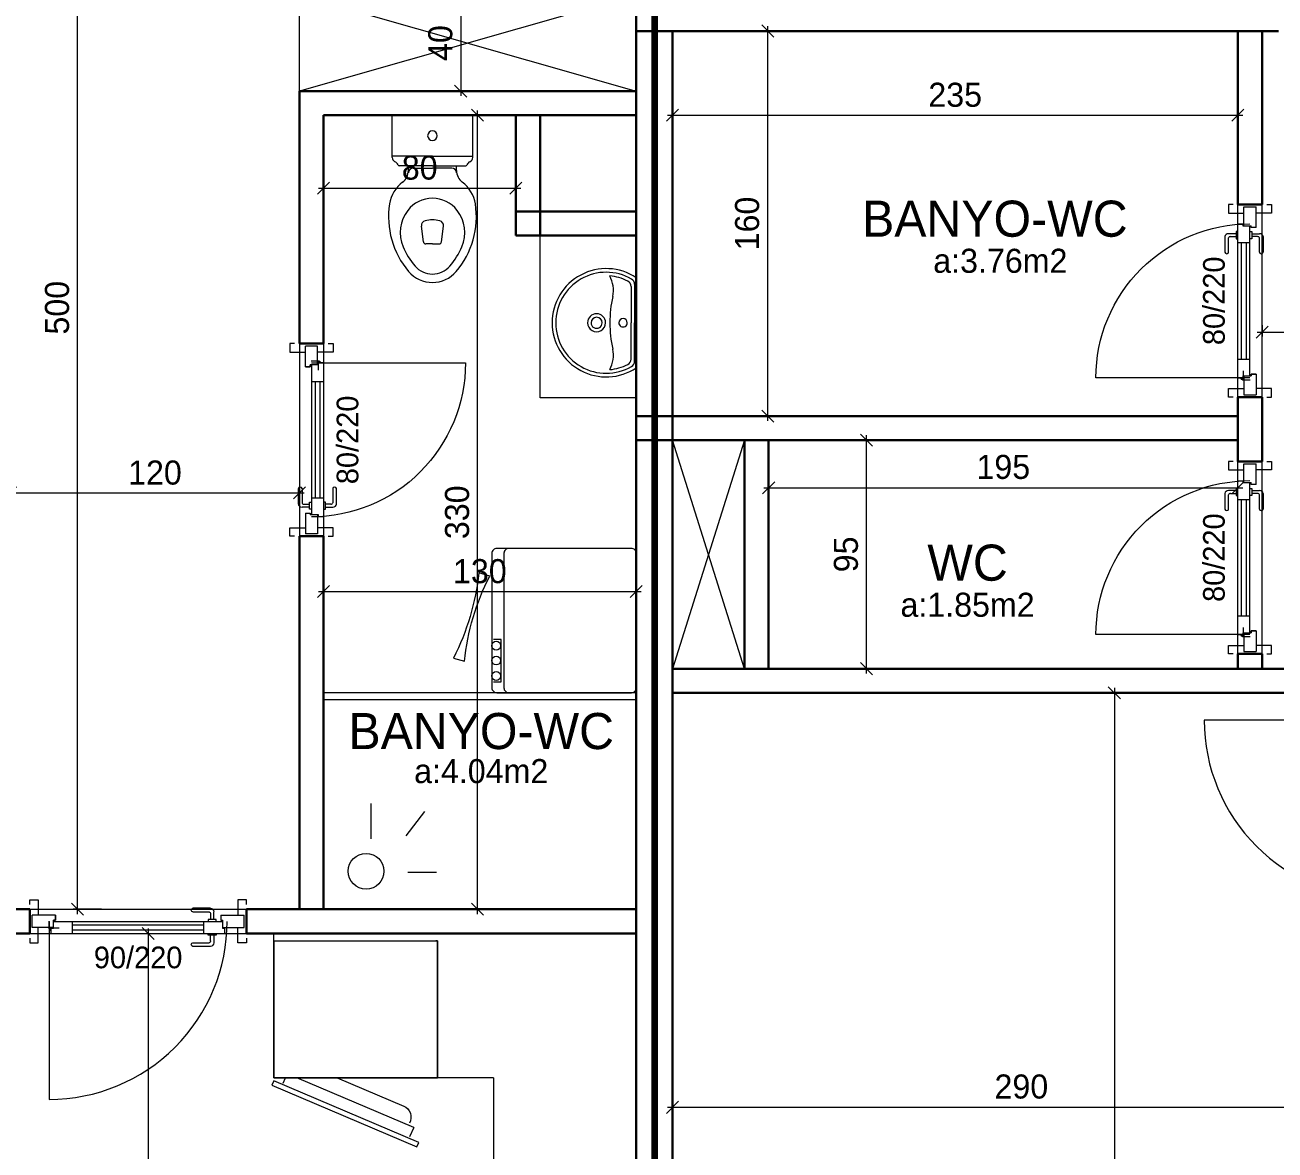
# Model space of a CAD drawing. Header units: centimetres. Extents: x 562865 to 1310255, y -148070 to 32737.
# Drawn here: x 614139 to 614658, y 17388 to 17856 of the extents above; entities that cross this region are included whole.
import ezdxf
from ezdxf.enums import TextEntityAlignment as Align

# ---------------------------------------------------------------- set-up
doc = ezdxf.new("R2010")
doc.units = ezdxf.units.CM
doc.header["$LTSCALE"] = 2.5
doc.layers.get('0').update_dxf_attribs({"color": 86})
for name, color, linetype in [('alan', 7, 'Continuous'), ('kapi-yazi', 7, 'Continuous'), ('mahal', 7, 'Continuous')]:
    doc.layers.add(name, color=color, linetype=linetype)
for name, color, linetype, lineweight in [('DUVAR', 4, 'Continuous', 30), ('duvar-kesim', 7, 'Continuous', 0), ('iç ölçü', 106, 'Continuous', 18), ('kapi', 9, 'Continuous', 0), ('kolon', 1, 'Continuous', 53)]:
    doc.layers.add(name, color=color, linetype=linetype, lineweight=lineweight)
doc.styles.add('PINAR', font='comic.ttf')
doc.dimstyles.new('TEMİZ ÖLÇÜ', dxfattribs={"dimtxt": 10, "dimasz": 5, "dimexe": 1.8, "dimexo": 0.625, "dimgap": 3, "dimtad": 1, "dimdec": 0, "dimrnd": 0.5, "dimzin": 1, "dimdsep": 46, "dimtxsty": 'PINAR', "dimblk": 'OBLIQUE', "dimcen": 0.9, "dimdle": 2, "dimclrd": 256, "dimclre": 256, "dimclrt": 7, "dimadec": 0, "dimazin": 0, "dimtfac": 1, "dimtdec": 0, "dimtofl": 0, "dimtmove": 2, "dimatfit": 2, "dimfxl": 10, "dimfxlon": 1, "dimlwd": -1, "dimlwe": -1, "dimarcsym": 0})

# ---------------------------------------------------------------- blocks, each defined once
blk = doc.blocks.new('_Oblique')
at = {"color": 0, "linetype": 'ByBlock', "lineweight": -2}
blk.add_line((-0.5, -0.5), (0.5, 0.5), dxfattribs=at)
blk = doc.blocks.new('*D1154')
at = {"layer": 'Defpoints', "color": 0}
for p in [(614179.23, 17478.01), (614184.49, 17090.3), (614190.31, 17090.3)]:
    blk.add_point(p, dxfattribs=at)
at = {"layer": 'iç ölçü'}
for p, q in [((614180.31, 17478.01), (614192.11, 17478.01)), ((614190.31, 17480.01), (614190.31, 17088.3)), ((614185.12, 17090.3), (614192.11, 17090.3))]:
    blk.add_line(p, q, dxfattribs=at)
at = {"layer": 'iç ölçü', "linetype": 'ByBlock', "xscale": 5, "yscale": 5, "zscale": 5}
for p, rotation in [((614190.31, 17478.01), 90), ((614190.31, 17090.3), 270)]:
    blk.add_blockref('_Oblique', p, dxfattribs=dict(at, rotation=rotation))
at = {"layer": 'iç ölçü', "color": 7, "insert": (614181.95, 17284.16), "char_height": 10, "attachment_point": 5, "rotation": 90, "style": 'PINAR'}
blk.add_mtext('388', dxfattribs=at)
blk = doc.blocks.new('*D1155')
at = {"layer": 'Defpoints', "color": 0}
for p in [(614253.11, 17772.78), (614133.11, 17672.78), (614253.11, 17661.05)]:
    blk.add_point(p, dxfattribs=at)
at = {"layer": 'iç ölçü'}
for p, q in [((614133.11, 17671.05), (614133.11, 17659.25)), ((614253.11, 17671.05), (614253.11, 17659.25)), ((614131.11, 17661.05), (614255.11, 17661.05))]:
    blk.add_line(p, q, dxfattribs=at)
at = {"layer": 'iç ölçü', "linetype": 'ByBlock', "xscale": 5, "yscale": 5, "zscale": 5, "rotation": 180}
blk.add_blockref('_Oblique', (614133.11, 17661.05), dxfattribs=at)
at = {"layer": 'iç ölçü', "linetype": 'ByBlock', "xscale": 5, "yscale": 5, "zscale": 5}
blk.add_blockref('_Oblique', (614253.11, 17661.05), dxfattribs=at)
at = {"layer": 'iç ölçü', "color": 7, "insert": (614193.11, 17669.45), "char_height": 10, "attachment_point": 5, "style": 'PINAR'}
blk.add_mtext('120', dxfattribs=at)
blk = doc.blocks.new('fm-door1')
at = {"linetype": 'Continuous'}
for p, q in [((0, 25), (0, -25)), ((100, 25), (0, 25)), ((79.7, 31.8), (79.7, -0.3)), ((84, 27.6), (127.8, 27.6)), ((90, 50), (910, 50)), ((90, 50), (90, 30)), ((100, 30), (90, 30)), ((100, 30), (100, -5)), ((100, 30), (100, -5)), ((100, 0), (900, 0)), ((190, 50), (190, 0)), ((810, 50), (810, 0)), ((910, 30), (900, 30)), ((900, 30), (900, -5)), ((900, 25), (1000, 25)), ((910, 50), (910, 30)), ((1000, 25), (1000, -25)), ((110, -25), (0, -25)), ((100, -5), (110, -5)), ((110, -5), (100, -5)), ((110, -5), (110, -25)), ((110, -25), (110, -5)), ((890, -25), (890, -5)), ((890, -5), (900, -5)), ((890, -25), (1000, -25))]:
    blk.add_line(p, q, dxfattribs=at)
at = {"color": 8, "linetype": 'Continuous'}
for p, q in [((190, 35), (810, 35)), ((190, 15), (810, 15))]:
    blk.add_line(p, q, dxfattribs=at)
at = {"linetype": 'Continuous'}
for points in [[(857.6, 58.1), (857.6, 88.9, 0.414214), (842.4, 104.1), (758.6, 104.1, 1), (758.6, 88.9), (834.8, 88.9, -0.414214), (842.4, 81.3), (842.4, 58.1)], [(857.6, -8.1), (857.6, -38.9, -0.414214), (842.4, -54.1), (758.6, -54.1, -1), (758.6, -38.9), (834.8, -38.9, 0.414214), (842.4, -31.3), (842.4, -8.1)]]:
    blk.add_lwpolyline(points, format="xyb", dxfattribs=at)
for points in [[(869, 50), (869, 58.1), (831, 58.1), (831, 50)], [(869, 0), (869, -8.1), (831, -8.1), (831, 0)]]:
    blk.add_lwpolyline(points, dxfattribs=at)
blk.add_circle((84, 31.8), 4.26, dxfattribs=at)
blk = doc.blocks.new('*D1158')
at = {"layer": 'Defpoints', "color": 0}
for p in [(614314.74, 17818.01), (614327.1, 17818.01), (614314.74, 17488.01)]:
    blk.add_point(p, dxfattribs=at)
at = {"layer": 'iç ölçü'}
for p, q in [((614317.1, 17818.01), (614328.9, 17818.01)), ((614327.1, 17486.01), (614327.1, 17820.01)), ((614317.1, 17488.01), (614328.9, 17488.01))]:
    blk.add_line(p, q, dxfattribs=at)
at = {"layer": 'iç ölçü', "linetype": 'ByBlock', "xscale": 5, "yscale": 5, "zscale": 5}
for p, rotation in [((614327.1, 17818.01), 90), ((614327.1, 17488.01), 270)]:
    blk.add_blockref('_Oblique', p, dxfattribs=dict(at, rotation=rotation))
at = {"layer": 'iç ölçü', "color": 7, "insert": (614318.69, 17653.01), "char_height": 10, "attachment_point": 5, "rotation": 90, "style": 'PINAR'}
blk.add_mtext('330', dxfattribs=at)
blk = doc.blocks.new('*D1159')
at = {"layer": 'Defpoints', "color": 0}
for p in [(614263.11, 17621.96), (614393.11, 17621.96), (614393.11, 17620.04)]:
    blk.add_point(p, dxfattribs=at)
at = {"layer": 'iç ölçü'}
for p, q in [((614261.11, 17620.04), (614395.11, 17620.04)), ((614263.11, 17621.34), (614263.11, 17618.24)), ((614393.11, 17621.34), (614393.11, 17618.24))]:
    blk.add_line(p, q, dxfattribs=at)
at = {"layer": 'iç ölçü', "linetype": 'ByBlock', "xscale": 5, "yscale": 5, "zscale": 5, "rotation": 180}
blk.add_blockref('_Oblique', (614263.11, 17620.04), dxfattribs=at)
at = {"layer": 'iç ölçü', "linetype": 'ByBlock', "xscale": 5, "yscale": 5, "zscale": 5}
blk.add_blockref('_Oblique', (614393.11, 17620.04), dxfattribs=at)
at = {"layer": 'iç ölçü', "color": 7, "insert": (614328.11, 17628.47), "char_height": 10, "attachment_point": 5, "style": 'PINAR'}
blk.add_mtext('130', dxfattribs=at)
blk = doc.blocks.new('*D1160')
at = {"layer": 'Defpoints', "color": 0}
for p in [(614263.11, 17786.07), (614343.11, 17787.75), (614343.11, 17786.07)]:
    blk.add_point(p, dxfattribs=at)
at = {"layer": 'iç ölçü'}
for p, q in [((614263.11, 17786.69), (614263.11, 17789.55)), ((614343.11, 17786.69), (614343.11, 17789.55)), ((614261.11, 17787.75), (614345.11, 17787.75))]:
    blk.add_line(p, q, dxfattribs=at)
at = {"layer": 'iç ölçü', "linetype": 'ByBlock', "xscale": 5, "yscale": 5, "zscale": 5, "rotation": 180}
blk.add_blockref('_Oblique', (614263.11, 17787.75), dxfattribs=at)
at = {"layer": 'iç ölçü', "linetype": 'ByBlock', "xscale": 5, "yscale": 5, "zscale": 5}
blk.add_blockref('_Oblique', (614343.11, 17787.75), dxfattribs=at)
at = {"layer": 'iç ölçü', "color": 7, "insert": (614303.11, 17796.19), "char_height": 10, "attachment_point": 5, "style": 'PINAR'}
blk.add_mtext('80', dxfattribs=at)
blk = doc.blocks.new('*D1169')
at = {"layer": 'Defpoints', "color": 0}
for p in [(614698.11, 17405.72), (614408.11, 17400.45), (614698.11, 17330.45)]:
    blk.add_point(p, dxfattribs=at)
at = {"layer": 'iç ölçü'}
for p, q in [((614406.11, 17405.72), (614700.11, 17405.72)), ((614408.11, 17401.08), (614408.11, 17407.52)), ((614698.11, 17395.72), (614698.11, 17407.52))]:
    blk.add_line(p, q, dxfattribs=at)
at = {"layer": 'iç ölçü', "linetype": 'ByBlock', "xscale": 5, "yscale": 5, "zscale": 5, "rotation": 180}
blk.add_blockref('_Oblique', (614408.11, 17405.72), dxfattribs=at)
at = {"layer": 'iç ölçü', "linetype": 'ByBlock', "xscale": 5, "yscale": 5, "zscale": 5}
blk.add_blockref('_Oblique', (614698.11, 17405.72), dxfattribs=at)
at = {"layer": 'iç ölçü', "color": 7, "insert": (614553.11, 17414.3), "char_height": 10, "attachment_point": 5, "style": 'PINAR'}
blk.add_mtext('290', dxfattribs=at)
blk = doc.blocks.new('*D1170')
at = {"layer": 'Defpoints', "color": 0}
for p in [(614606.49, 17578.01), (614591.74, 17090.3), (614606.49, 17090.3)]:
    blk.add_point(p, dxfattribs=at)
at = {"layer": 'iç ölçü'}
for p, q in [((614601.74, 17578.01), (614589.94, 17578.01)), ((614591.74, 17580.01), (614591.74, 17088.3)), ((614601.74, 17090.3), (614589.94, 17090.3))]:
    blk.add_line(p, q, dxfattribs=at)
at = {"layer": 'iç ölçü', "linetype": 'ByBlock', "xscale": 5, "yscale": 5, "zscale": 5}
for p, rotation in [((614591.74, 17578.01), 90), ((614591.74, 17090.3), 270)]:
    blk.add_blockref('_Oblique', p, dxfattribs=dict(at, rotation=rotation))
at = {"layer": 'iç ölçü', "color": 7, "insert": (614583.28, 17334.16), "char_height": 10, "attachment_point": 5, "rotation": 90, "style": 'PINAR'}
blk.add_mtext('488', dxfattribs=at)
blk = doc.blocks.new('*D1181')
at = {"layer": 'Defpoints', "color": 0}
for p in [(614488.81, 17683.01), (614502.2, 17683.01), (614502.2, 17588.01)]:
    blk.add_point(p, dxfattribs=at)
at = {"layer": 'iç ölçü'}
for p, q in [((614498.81, 17683.01), (614487.01, 17683.01)), ((614488.81, 17586.01), (614488.81, 17685.01)), ((614498.81, 17588.01), (614487.01, 17588.01))]:
    blk.add_line(p, q, dxfattribs=at)
at = {"layer": 'iç ölçü', "linetype": 'ByBlock', "xscale": 5, "yscale": 5, "zscale": 5}
for p, rotation in [((614488.81, 17683.01), 90), ((614488.81, 17588.01), 270)]:
    blk.add_blockref('_Oblique', p, dxfattribs=dict(at, rotation=rotation))
at = {"layer": 'iç ölçü', "color": 7, "insert": (614480.26, 17635.51), "char_height": 10, "attachment_point": 5, "rotation": 90, "style": 'PINAR'}
blk.add_mtext('95', dxfattribs=at)
blk = doc.blocks.new('*D1182')
at = {"layer": 'Defpoints', "color": 0}
for p in [(614448.11, 17661.58), (614643.11, 17663.2), (614643.11, 17661.58)]:
    blk.add_point(p, dxfattribs=at)
at = {"layer": 'iç ölçü'}
for p, q in [((614448.11, 17662.2), (614448.11, 17665)), ((614643.11, 17662.2), (614643.11, 17665)), ((614446.11, 17663.2), (614645.11, 17663.2))]:
    blk.add_line(p, q, dxfattribs=at)
at = {"layer": 'iç ölçü', "linetype": 'ByBlock', "xscale": 5, "yscale": 5, "zscale": 5, "rotation": 180}
blk.add_blockref('_Oblique', (614448.11, 17663.2), dxfattribs=at)
at = {"layer": 'iç ölçü', "linetype": 'ByBlock', "xscale": 5, "yscale": 5, "zscale": 5}
blk.add_blockref('_Oblique', (614643.11, 17663.2), dxfattribs=at)
at = {"layer": 'iç ölçü', "color": 7, "insert": (614545.61, 17671.8), "char_height": 10, "attachment_point": 5, "style": 'PINAR'}
blk.add_mtext('195', dxfattribs=at)
blk = doc.blocks.new('*D1183')
at = {"layer": 'Defpoints', "color": 0}
for p in [(614447.71, 17853.01), (614462.64, 17853.01), (614462.64, 17693.01)]:
    blk.add_point(p, dxfattribs=at)
at = {"layer": 'iç ölçü'}
for p, q in [((614457.71, 17853.01), (614445.91, 17853.01)), ((614447.71, 17691.01), (614447.71, 17855.01)), ((614457.71, 17693.01), (614445.91, 17693.01))]:
    blk.add_line(p, q, dxfattribs=at)
at = {"layer": 'iç ölçü', "linetype": 'ByBlock', "xscale": 5, "yscale": 5, "zscale": 5}
for p, rotation in [((614447.71, 17853.01), 90), ((614447.71, 17693.01), 270)]:
    blk.add_blockref('_Oblique', p, dxfattribs=dict(at, rotation=rotation))
at = {"layer": 'iç ölçü', "color": 7, "insert": (614439.2, 17773.01), "char_height": 10, "attachment_point": 5, "rotation": 90, "style": 'PINAR'}
blk.add_mtext('160', dxfattribs=at)
blk = doc.blocks.new('*D1184')
at = {"layer": 'Defpoints', "color": 0}
for p in [(614408.11, 17820.56), (614643.11, 17818.01), (614643.11, 17816.94)]:
    blk.add_point(p, dxfattribs=at)
at = {"layer": 'iç ölçü'}
for p, q in [((614406.11, 17818.01), (614645.11, 17818.01)), ((614408.11, 17819.94), (614408.11, 17816.21)), ((614643.11, 17817.57), (614643.11, 17819.81))]:
    blk.add_line(p, q, dxfattribs=at)
at = {"layer": 'iç ölçü', "linetype": 'ByBlock', "xscale": 5, "yscale": 5, "zscale": 5, "rotation": 180}
blk.add_blockref('_Oblique', (614408.11, 17818.01), dxfattribs=at)
at = {"layer": 'iç ölçü', "linetype": 'ByBlock', "xscale": 5, "yscale": 5, "zscale": 5}
blk.add_blockref('_Oblique', (614643.11, 17818.01), dxfattribs=at)
at = {"layer": 'iç ölçü', "color": 7, "insert": (614525.61, 17826.45), "char_height": 10, "attachment_point": 5, "style": 'PINAR'}
blk.add_mtext('235', dxfattribs=at)
blk = doc.blocks.new('*D1185')
at = {"layer": 'Defpoints', "color": 0}
for p in [(614653.11, 17731.34), (614923.11, 17731.34), (614923.11, 17727.89)]:
    blk.add_point(p, dxfattribs=at)
at = {"layer": 'iç ölçü'}
for p, q in [((614651.11, 17727.89), (614925.11, 17727.89)), ((614653.11, 17730.71), (614653.11, 17726.09)), ((614923.11, 17730.71), (614923.11, 17726.09))]:
    blk.add_line(p, q, dxfattribs=at)
at = {"layer": 'iç ölçü', "linetype": 'ByBlock', "xscale": 5, "yscale": 5, "zscale": 5, "rotation": 180}
blk.add_blockref('_Oblique', (614653.11, 17727.89), dxfattribs=at)
at = {"layer": 'iç ölçü', "linetype": 'ByBlock', "xscale": 5, "yscale": 5, "zscale": 5}
blk.add_blockref('_Oblique', (614923.11, 17727.89), dxfattribs=at)
at = {"layer": 'iç ölçü', "color": 7, "insert": (614788.11, 17736.37), "char_height": 10, "attachment_point": 5, "style": 'PINAR'}
blk.add_mtext('270', dxfattribs=at)
blk = doc.blocks.new('*D1189')
at = {"layer": 'Defpoints', "color": 0}
for p in [(614308.07, 17868.01), (614308.07, 17828.01), (614320.14, 17828.01)]:
    blk.add_point(p, dxfattribs=at)
at = {"layer": 'iç ölçü'}
for p, q in [((614310.14, 17868.01), (614321.94, 17868.01)), ((614320.14, 17870.01), (614320.14, 17826.01)), ((614310.14, 17828.01), (614321.94, 17828.01))]:
    blk.add_line(p, q, dxfattribs=at)
at = {"layer": 'iç ölçü', "linetype": 'ByBlock', "xscale": 5, "yscale": 5, "zscale": 5}
for p, rotation in [((614320.14, 17868.01), 90), ((614320.14, 17828.01), 270)]:
    blk.add_blockref('_Oblique', p, dxfattribs=dict(at, rotation=rotation))
at = {"layer": 'iç ölçü', "color": 7, "insert": (614311.73, 17848.01), "char_height": 10, "attachment_point": 5, "rotation": 90, "style": 'PINAR'}
blk.add_mtext('40', dxfattribs=at)
blk = doc.blocks.new('C.Mak')
at = {"color": 8}
for p, q in [((25.69, -56.11), (8.15, -56.11)), ((8.15, -56.11), (8.15, -59.29)), ((25.69, -59.29), (25.69, -56.11))]:
    blk.add_line(p, q, dxfattribs=at)
blk.add_lwpolyline([(-27.67, 0, 0.414214), (-29.72, -2.05), (-29.72, -57.95, 0.414214), (-27.67, -60), (28.23, -60, 0.414214), (30.28, -57.95), (30.28, -2.05, 0.414214), (28.23, 0)], format="xyb", close=True)
blk.add_lwpolyline([(-29.72, -52.95, 0.414214), (-27.67, -55), (28.23, -55, 0.414214), (30.28, -52.95)], format="xyb")
blk.add_lwpolyline([(15.87, -75.96), (17.21, -71.43, -0.091234), (-18.18, -60.91), (-19.53, -65.44, -0.091234)], format="xyb", close=True, dxfattribs=at)
for centre in [(10.72, -58.18), (16.92, -58.18), (23.32, -58.18)]:
    blk.add_circle(centre, 1.82, dxfattribs=at)
blk = doc.blocks.new('Klozet-1')
for p, q in [((16.75, 0), (-16.75, 0)), ((16.75, -17.5), (16.75, 0)), ((-16.75, -17.5), (-16.75, 0)), ((0, -17), (-16.75, -17)), ((0, -17), (16.75, -17)), ((0, -21), (-13.8398, -21)), ((-10, -23), (-10, -21)), ((-8.0157, -22.0272), (0, -22.0272)), ((0, -21), (13.8397, -21)), ((8.0156, -22.0272), (0, -22.0272)), ((10, -23), (10, -21)), ((-3.7475, -52.5499), (-4.5772, -46.068)), ((3.7475, -52.5499), (4.5771, -46.068)), ((0, -53.5), (-2.7488, -53.5)), ((0, -53.5), (2.7487, -53.5))]:
    blk.add_line(p, q)
for centre, radius, start, end in [((0, -8.5), 2, 90, 270), ((0, -8.5), 2, 270, 90), ((-14.75, -17.5), 2, 180, 245.214224), ((-16.6366, -21.5854), 2.5, 21.212156, 65.214224), ((-13.8398, -20.5), 0.5, 201.212156, 270), ((13.8397, -20.5), 0.5, 270, 338.787844), ((16.6365, -21.5854), 2.5, 114.785776, 158.787844), ((14.75, -17.5), 2, 294.785776, 0), ((-16, -23), 6, 306.869898, 0), ((-8.0157, -24.0272), 2, 90, 176.416678), ((8.0156, -24.0272), 2, 3.583322, 90), ((16, -23), 6, 180, 233.130102), ((-4, -39), 14, 126.869898, 171.135952), ((4, -39), 14, 8.864048, 53.130102), ((0, -47.5), 13, 90, 142.16423), ((0, -47.5), 13, 37.83577, 90), ((16.7492, -42.2359), 35, 171.135952, 220.418686), ((1.5795, -48.7268), 15, 142.16423, 203.165473), ((-16.7492, -42.2359), 35, 319.581314, 8.864048), ((-1.5796, -48.7268), 15, 336.834527, 37.83577), ((-2.5933, -45.8141), 2, 103.10266, 187.293703), ((0.8071, -60.4236), 17, 92.721352, 103.10266), ((-0.8072, -60.4236), 17, 76.89734, 87.278648), ((2.5933, -45.8141), 2, 352.706297, 76.89734), ((16.7492, -42.2359), 31.5, 203.165473, 220.418686), ((-2.7488, -52.5), 1, 182.862405, 270), ((2.7487, -52.5), 1, 270, 357.137595), ((-16.7492, -42.2359), 31.5, 319.581314, 336.834527), ((0, -56.5), 13, 220.418686, 270), ((0, -56.5), 9.5, 220.418686, 270), ((0, -56.5), 9.5, 270, 319.581314), ((0, -56.5), 13, 270, 319.581314)]:
    blk.add_arc(centre, radius, start, end)
blk = doc.blocks.new('Lav-1')
for p, q in [((-18.7083, 0), (18.7083, 0)), ((-15.105, -2.2), (0, -2.2)), ((15.105, -2.2), (0, -2.2))]:
    blk.add_line(p, q)
at = {"color": 8}
for p in [(-15.9925, -0.7), (15.9925, -0.7)]:
    blk.add_line(p, (0, -0.7), dxfattribs=at)
for centre, radius, start, end in [((0, -12.5), 22.5, 146.251011, 270), ((0, -12.5), 22.5, 270, 33.748989), ((0, -12.5), 19.5, 152.688782, 175.764074), ((-15.105, -4.7), 2.5, 90, 152.688782), ((15.105, -4.7), 2.5, 27.311218, 90), ((0, -12.5), 19.5, 4.235926, 27.311218), ((-13.5377, -21.504), 12, 77.387843, 119.499625), ((0, 39), 50, 257.387843, 270), ((0, 39), 50, 270, 282.612157), ((13.5377, -21.504), 12, 60.500375, 102.612157)]:
    blk.add_arc(centre, radius, start, end)
for centre, radius, start, end in [((0, -12.5), 21, 149.821029, 270), ((-15.9925, -3.2), 2.5, 90, 149.821029), ((0, -5.5), 1.75, 90, 270), ((0, -12.5), 21, 270, 30.178971), ((0, -5.5), 1.75, 270, 90), ((15.9925, -3.2), 2.5, 30.178971, 90), ((0, -16.5), 3.75, 90, 270), ((0, -16.5), 2.3, 90, 270), ((0, -16.5), 3.75, 270, 90), ((0, -16.5), 2.3, 270, 90)]:
    blk.add_arc(centre, radius, start, end, dxfattribs=at)
blk = doc.blocks.new('*D1214')
at = {"layer": 'Defpoints', "color": 0}
for p in [(614160.95, 17988.01), (614266.65, 17988.01), (614253.11, 17488.01)]:
    blk.add_point(p, dxfattribs=at)
at = {"layer": 'iç ölçü'}
for p, q in [((614170.95, 17988.01), (614159.15, 17988.01)), ((614160.95, 17486.01), (614160.95, 17990.01)), ((614170.95, 17488.01), (614159.15, 17488.01))]:
    blk.add_line(p, q, dxfattribs=at)
at = {"layer": 'iç ölçü', "linetype": 'ByBlock', "xscale": 5, "yscale": 5, "zscale": 5}
for p, rotation in [((614160.95, 17988.01), 90), ((614160.95, 17488.01), 270)]:
    blk.add_blockref('_Oblique', p, dxfattribs=dict(at, rotation=rotation))
at = {"layer": 'iç ölçü', "color": 7, "insert": (614152.48, 17738.01), "char_height": 10, "attachment_point": 5, "rotation": 90, "style": 'PINAR'}
blk.add_mtext('500', dxfattribs=at)
blk = doc.blocks.new('Buzdlb')
at = {"linetype": 'Continuous'}
for p, q in [((-33.99, -61), (-33.99, -4.04)), ((-33.99, -4.04), (-33.99, -61)), ((28.3, -1), (-28.3, -1)), ((34.01, -4.04), (34.01, -61)), ((-33.29, -61), (-33.99, -61)), ((-33.99, -61), (-33.29, -61)), ((34.01, -61), (-33.29, -61)), ((34.79, -64.1), (-25.43, -89.69))]:
    blk.add_line(p, q, dxfattribs=at)
blk.add_line((-33.99, -61), (34.01, -61))
at = {"color": 8, "linetype": 'Continuous'}
for p, q in [((-26.21, -87.87), (34.01, -62.27)), ((-24.1, -81.65), (24.5, -61)), ((7.7, -61), (-19.95, -72.75)), ((30.09, -63.29), (29.12, -61)), ((34.01, -62.27), (34.79, -64.1)), ((-24.1, -81.65), (-22.42, -85.6)), ((-25.43, -89.69), (-26.21, -87.87))]:
    blk.add_line(p, q, dxfattribs=at)
at = {"linetype": 'Continuous'}
blk.add_lwpolyline([(34.01, -4.04), (-33.29, -4.04), (-33.99, -4.04), (-33.29, -4.04)], dxfattribs=at)
at = {"color": 8, "linetype": 'Continuous'}
blk.add_arc((-17.99, -77.35), 5, 113.0218, 209.5883, dxfattribs=at)

msp = doc.modelspace()

# ---------------------------------------------------------------- linework, layer by layer
at = {"layer": 'DUVAR'}
for p, q in [((614393.11, 17877.86), (614393.11, 17853.01)), ((614659.89, 17853.01), (614393.11, 17853.01)), ((614393.11, 17853.01), (614393.11, 17075.3)), ((614408.11, 17853.01), (614408.11, 17075.3)), ((614643.11, 17853.01), (614643.11, 17780.88)), ((614653.11, 17853.01), (614653.11, 17780.88)), ((614393.11, 17828.01), (614253.11, 17828.01)), ((614253.11, 17828.01), (614253.11, 17723.09)), ((614393.11, 17818.01), (614263.11, 17818.01)), ((614263.11, 17818.01), (614263.11, 17723.09)), ((614343.11, 17818.01), (614343.11, 17768.01)), ((614353.11, 17818.01), (614353.11, 17768.01)), ((614653.11, 17780.88), (614643.11, 17780.88)), ((614393.11, 17778.01), (614343.11, 17778.01)), ((614393.11, 17768.01), (614343.11, 17768.01)), ((614253.11, 17723.09), (614263.11, 17723.09)), ((614643.11, 17700.88), (614643.11, 17674.15)), ((614653.11, 17700.88), (614643.11, 17700.88)), ((614653.11, 17700.88), (614653.11, 17674.15)), ((614643.11, 17693.01), (614393.11, 17693.01)), ((614643.11, 17683.01), (614393.11, 17683.01)), ((614438.11, 17683.01), (614438.11, 17588.01)), ((614448.11, 17683.01), (614448.11, 17588.01)), ((614653.11, 17674.15), (614643.11, 17674.15)), ((614253.11, 17643.09), (614253.11, 17488.01)), ((614253.11, 17643.09), (614263.11, 17643.09)), ((614263.11, 17643.09), (614263.11, 17488.01)), ((614643.11, 17594.15), (614643.11, 17588.01)), ((614653.11, 17594.15), (614643.11, 17594.15)), ((614653.11, 17594.15), (614653.11, 17588.01)), ((614408.11, 17588.01), (614708.11, 17588.01)), ((614408.11, 17578.01), (614708.11, 17578.01)), ((614141.11, 17488.01), (614133.11, 17488.01)), ((614141.11, 17488.01), (614141.11, 17478.01)), ((614393.11, 17488.01), (614231.11, 17488.01)), ((614231.11, 17488.01), (614231.11, 17478.01)), ((614141.11, 17478.01), (614133.11, 17478.01)), ((614393.11, 17478.01), (614231.11, 17478.01))]:
    msp.add_line(p, q, dxfattribs=at)
at = {"layer": 'duvar-kesim'}
for p, q in [((614643.11, 17700.88), (614643.11, 17780.88)), ((614653.11, 17700.88), (614653.11, 17780.88)), ((614253.11, 17723.09), (614253.11, 17643.09)), ((614263.11, 17723.09), (614263.11, 17643.09)), ((614643.11, 17594.15), (614643.11, 17674.15)), ((614653.11, 17594.15), (614653.11, 17674.15)), ((614141.11, 17488.01), (614231.11, 17488.01)), ((614141.11, 17478.01), (614231.11, 17478.01))]:
    msp.add_line(p, q, dxfattribs=at)
at = {"layer": 'iç ölçü'}
for p, q in [((614253.11, 17828.01), (614253.11, 17868.01)), ((614253.11, 17868.01), (614393.11, 17828.01)), ((614393.11, 17868.01), (614253.11, 17828.01)), ((614438.11, 17588.01), (614408.11, 17683.01)), ((614438.11, 17683.01), (614408.11, 17588.01)), ((614393.11, 17578.01), (614263.11, 17578.01)), ((614393.11, 17575.01), (614263.11, 17575.01)), ((614282.98, 17517.31), (614282.98, 17531.96)), ((614297.44, 17518.48), (614305.26, 17528.64)), ((614298.22, 17503.44), (614310.15, 17503.44)), ((614242.49, 17418.01), (614242.49, 17478.01)), ((614333.82, 17418.01), (614242.49, 17418.01)), ((614333.82, 17418.01), (614333.82, 17090.3))]:
    msp.add_line(p, q, dxfattribs=at)
msp.add_lwpolyline([(614353.11, 17768.01), (614393.11, 17768.01), (614393.11, 17700.5), (614353.11, 17700.5)], close=True, dxfattribs=at)
msp.add_circle((614280.82, 17503.83), 7.43, dxfattribs=at)
at = {"layer": 'kapi'}
for points in [[(614641.11, 17780.88), (614639.11, 17780.88), (614639.11, 17777.38), (614645.61, 17777.38)], [(614655.11, 17780.88), (614657.11, 17780.88), (614657.11, 17777.38), (614650.61, 17777.38)], [(614251.11, 17723.09), (614249.11, 17723.09), (614249.11, 17719.59), (614255.61, 17719.59)], [(614265.11, 17723.09), (614267.11, 17723.09), (614267.11, 17719.59), (614260.61, 17719.59)], [(614641.11, 17700.88), (614639.11, 17700.88), (614639.11, 17704.38), (614645.61, 17704.38)], [(614655.11, 17700.88), (614657.11, 17700.88), (614657.11, 17704.38), (614650.61, 17704.38)], [(614641.11, 17674.15), (614639.11, 17674.15), (614639.11, 17670.65), (614645.61, 17670.65)], [(614655.11, 17674.15), (614657.11, 17674.15), (614657.11, 17670.65), (614650.61, 17670.65)], [(614251.11, 17643.09), (614249.11, 17643.09), (614249.11, 17646.59), (614255.61, 17646.59)], [(614265.11, 17643.09), (614267.11, 17643.09), (614267.11, 17646.59), (614260.61, 17646.59)], [(614641.11, 17594.15), (614639.11, 17594.15), (614639.11, 17597.65), (614645.61, 17597.65)], [(614655.11, 17594.15), (614657.11, 17594.15), (614657.11, 17597.65), (614650.61, 17597.65)], [(614141.11, 17490.01), (614141.11, 17492.01), (614144.61, 17492.01), (614144.61, 17485.51)], [(614231.11, 17490.01), (614231.11, 17492.01), (614227.61, 17492.01), (614227.61, 17485.51)], [(614141.11, 17476.01), (614141.11, 17474.01), (614144.61, 17474.01), (614144.61, 17480.51)], [(614231.11, 17476.01), (614231.11, 17474.01), (614227.61, 17474.01), (614227.61, 17480.51)]]:
    msp.add_lwpolyline(points, dxfattribs=at)
for points in [[(614648.11, 17708.88), (614584.11, 17708.88, -0.414214), (614648.11, 17772.88, -0.414214)], [(614258.11, 17715.09), (614322.11, 17715.09, -0.414214), (614258.11, 17651.09, -0.414214)], [(614648.11, 17602.15), (614584.11, 17602.15, -0.414214), (614648.11, 17666.15, -0.414214)], [(614703.11, 17566.57), (614629.11, 17566.57, 0.414214), (614703.11, 17492.57, 0.414214)], [(614149.11, 17483.01), (614149.11, 17409.01, 0.414214), (614223.11, 17483.01, 0.414214)]]:
    msp.add_lwpolyline(points, format="xyb", dxfattribs=at)
at = {"layer": 'kolon', "color": 6, "lineweight": 100}
msp.add_line((614400.61, 17863.01), (614400.61, 17075.3), dxfattribs=at)

# ---------------------------------------------------------------- block references
at = {"layer": 'iç ölçü'}
msp.add_blockref('Klozet-1', (614308.41, 17818.01), dxfattribs=at)
for name, p, rotation in [('Lav-1', (614393.11, 17731.76), 270.0000000071652), ('C.Mak', (614393.11, 17608.29), 270)]:
    msp.add_blockref(name, p, dxfattribs=dict(at, rotation=rotation))
at = {"layer": 'iç ölçü', "xscale": -1}
msp.add_blockref('Buzdlb', (614276.51, 17479.01), dxfattribs=at)
at = {"layer": 'kapi', "zscale": 0.07800000000000001}
for p, xscale, yscale, rotation in [((614648.11, 17701.88), 0.07800000000133878, 0.09999999999854481, 90), ((614258.11, 17722.09), 0.07800000000133878, 0.09999999999854481, 270), ((614648.11, 17595.15), 0.07800000000000001, 0.1, 90)]:
    msp.add_blockref('fm-door1', p, dxfattribs=dict(at, xscale=xscale, yscale=yscale, rotation=rotation))
at = {"layer": 'kapi', "xscale": 0.08799999999973807, "yscale": -0.09999999999854481, "zscale": 0.08800000000000001}
msp.add_blockref('fm-door1', (614142.11, 17483.01), dxfattribs=at)

# ---------------------------------------------------------------- texts
at = {"layer": 'alan', "style": 'PINAR'}
for s, p in [('a:3.76m2', (614544.37, 17752.52)), ('a:1.85m2', (614530.75, 17609.57)), ('a:4.04m2', (614328.67, 17540.45))]:
    msp.add_text(s, height=10, dxfattribs=at).set_placement(p, align=Align.CENTER)
at = {"layer": 'kapi-yazi', "style": 'PINAR'}
for p in [(614633.11, 17740.88), (614273.11, 17683.09), (614633.11, 17634.15)]:
    msp.add_text('80/220', height=9, rotation=90, dxfattribs=at).set_placement(p, align=Align.MIDDLE_CENTER)
msp.add_text('90/220', height=9, dxfattribs=at).set_placement((614186.11, 17468.01), align=Align.MIDDLE_CENTER)
at = {"layer": 'mahal', "style": 'PINAR'}
for s, p in [('BANYO-WC', (614542.09, 17767.52)), ('WC', (614530.75, 17624.57)), ('BANYO-WC', (614328.67, 17554.59))]:
    msp.add_text(s, height=15, dxfattribs=at).set_placement(p, align=Align.CENTER)

# ---------------------------------------------------------------- dimensions: what is measured, and where the dimension line sits
at = {"layer": 'iç ölçü'}
for base, p1, p2, picture, middle in [((614160.95, 17988.01), (614253.11, 17488.01), (614266.65, 17988.01), '*D1214', (614152.48, 17738.01)), ((614320.14, 17828.01), (614308.07, 17868.01), (614308.07, 17828.01), '*D1189', (614311.73, 17848.01)), ((614447.71, 17853.01), (614462.64, 17693.01), (614462.64, 17853.01), '*D1183', (614439.2, 17773.01)), ((614327.1, 17818.01), (614314.74, 17488.01), (614314.74, 17818.01), '*D1158', (614318.69, 17653.01)), ((614488.81, 17683.01), (614502.2, 17588.01), (614502.2, 17683.01), '*D1181', (614480.26, 17635.51)), ((614591.74, 17090.3), (614606.49, 17578.01), (614606.49, 17090.3), '*D1170', (614583.28, 17334.16)), ((614190.31, 17090.3), (614179.23, 17478.01), (614184.49, 17090.3), '*D1154', (614181.95, 17284.16))]:
    dim = msp.add_linear_dim(base=base, p1=p1, p2=p2, angle=90, dimstyle='TEMİZ ÖLÇÜ', override={"dimarcsym": 1}, dxfattribs=at)
    dim.commit()
    dim.dimension.update_dxf_attribs({"geometry": picture, "text_midpoint": middle})
for base, p1, p2, picture, middle in [((614643.11, 17818.01), (614408.11, 17820.56), (614643.11, 17816.94), '*D1184', (614525.61, 17826.45)), ((614343.11, 17787.75), (614263.11, 17786.07), (614343.11, 17786.07), '*D1160', (614303.11, 17796.19)), ((614253.11, 17661.05), (614133.11, 17672.78), (614253.11, 17772.78), '*D1155', (614193.11, 17669.45)), ((614923.11, 17727.89), (614653.11, 17731.34), (614923.11, 17731.34), '*D1185', (614788.11, 17736.37)), ((614643.11, 17663.2), (614448.11, 17661.58), (614643.11, 17661.58), '*D1182', (614545.61, 17671.8)), ((614393.11, 17620.04), (614263.11, 17621.96), (614393.11, 17621.96), '*D1159', (614328.11, 17628.47)), ((614698.11, 17405.72), (614408.11, 17400.45), (614698.11, 17330.45), '*D1169', (614553.11, 17414.3))]:
    dim = msp.add_linear_dim(base=base, p1=p1, p2=p2, dimstyle='TEMİZ ÖLÇÜ', override={"dimarcsym": 1}, dxfattribs=at)
    dim.commit()
    dim.dimension.update_dxf_attribs({"geometry": picture, "text_midpoint": middle})

doc.saveas('drawing.dxf')
